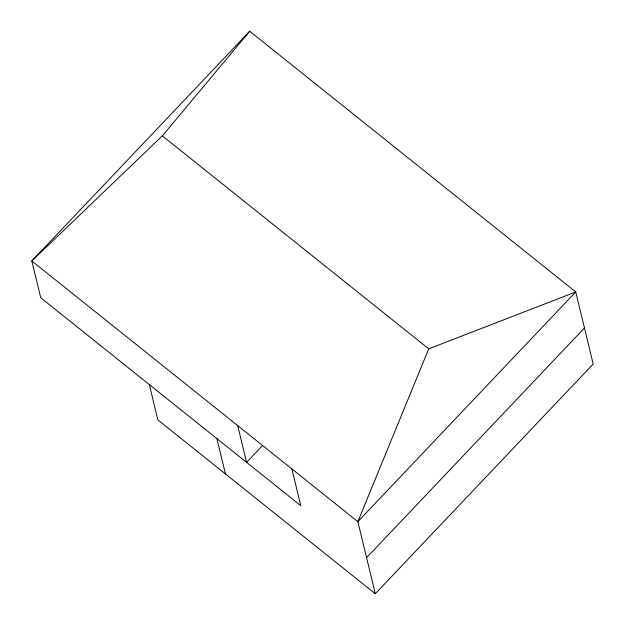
<?xml version="1.0" encoding="UTF-8"?>
<svg xmlns="http://www.w3.org/2000/svg" width="625" height="625" viewBox="0 0 625 625"><rect width="100%" height="100%" fill="white"/><g stroke="black" fill="none" stroke-linecap="round" stroke-linejoin="round"><path stroke-width="0.94" d="M249.703 31.25L162.336 135.867L31.82 260.977L357.859 521.664L575.742 291.938L428.727 348.859L357.859 521.664L375.297 593.75L593.18 364.023L575.742 291.938L249.703 31.25L31.82 260.977L40.719 297.75L300.773 505.68L291.875 468.906M262.68 445.406L246.594 462.367L237.703 425.594M366.578 557.703L584.461 327.977M162.336 135.867L428.727 348.859M375.297 593.75L157.859 419.898L149.312 384.578M216.906 438.625L225.453 473.938"/></g></svg>
